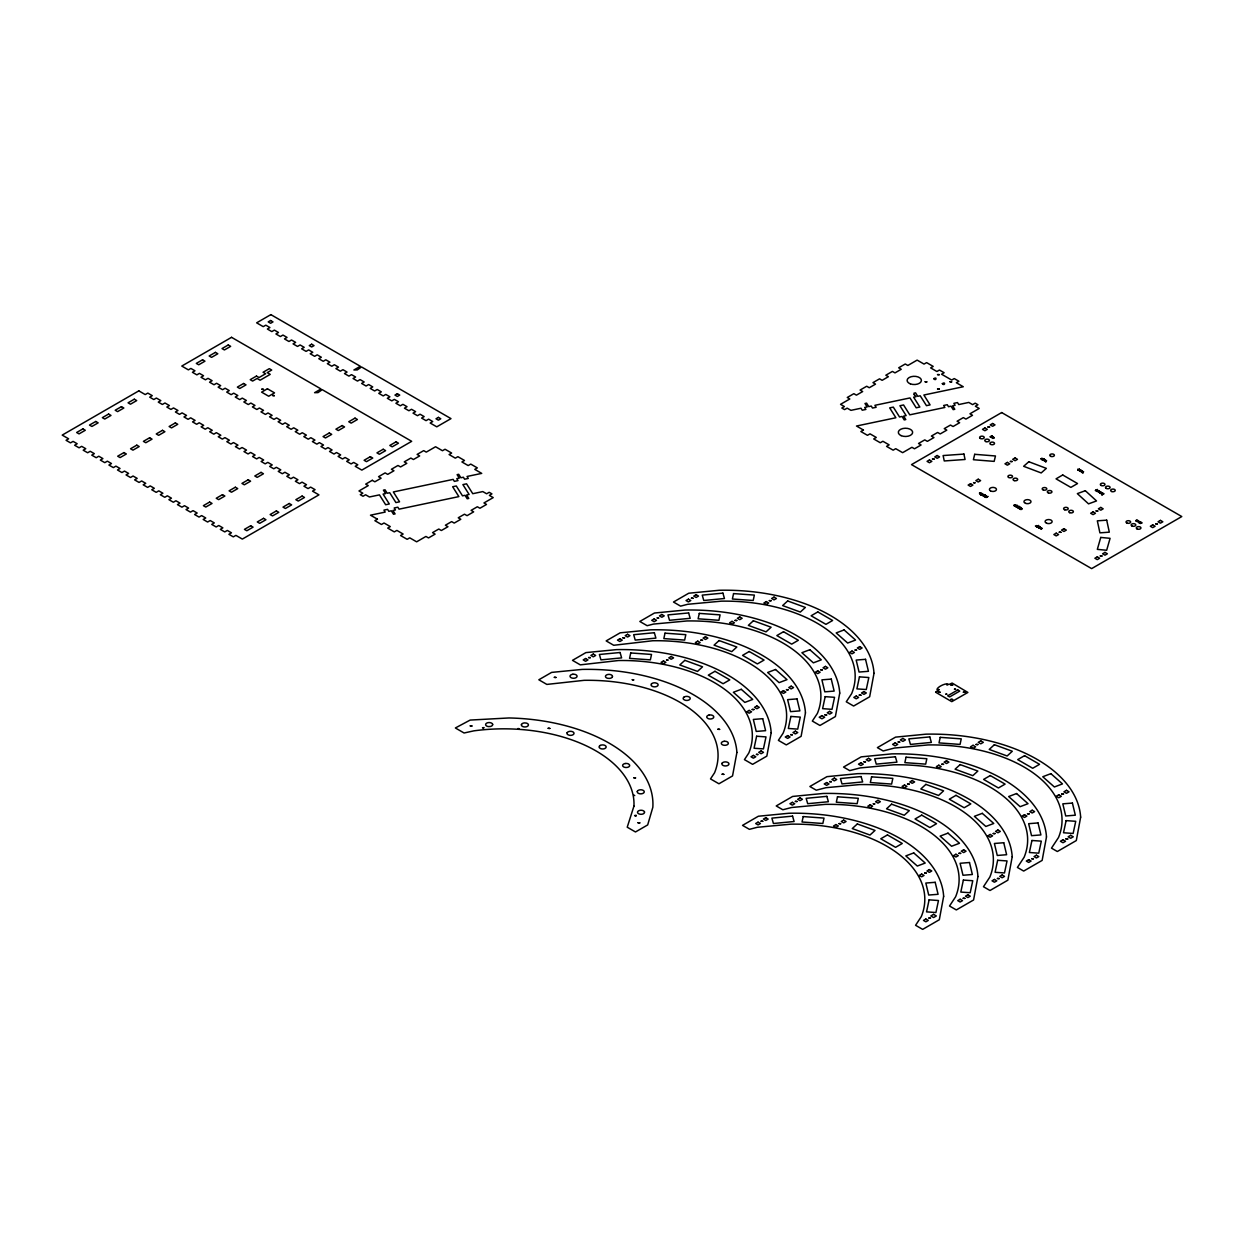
<?xml version="1.0" encoding="UTF-8"?>
<svg xmlns="http://www.w3.org/2000/svg" width="1244" height="1244" viewBox="0 0 1244 1244"><rect width="100%" height="100%" fill="white"/><g stroke="black" fill="none" stroke-linecap="round" stroke-linejoin="round"><path stroke-width="1.5" d="M1044.462 460.778C1042.954 460.715 1044.291 458.041 1044.198 459.363M1041.43 528.669C1042.285 526.772 1038.025 529.602 1041.01 527.907M1138.835 520.972C1139.924 522.62 1137.825 521.547 1138.82 521.811M985.232 497.04L985.512 496.418M1099.152 491.893L1098.39 492.282L1098.763 491.567M982.682 494.319L982.34 494.63M986.057 497.553C991.033 495.205 981.858 498.58 986.679 496.496M1082.482 471.149L1083.151 472.658M1102.153 493.448C1104.921 492.437 1101.686 495.765 1102.153 493.339M991.639 437.406L992.728 436.691L991.375 436.939M1017.048 506.044L1016.348 506.463M1019.023 507.49L1017.747 507.365L1018.898 507.754M1140.188 522.962L1139.302 522.34M981.205 493.23L979.557 493.308M1042.736 458.881L1041.244 458.694M1038.818 527.596L1040.528 527.503L1038.88 527.503M1079.481 469.268C1079.932 471.336 1076.666 468.895 1078.346 470.31M1096.43 490.758L1096.57 490.602C1099.198 492.018 1094.938 490.96 1096.99 490.027M1100.536 492.951L1099.618 492.36M1137.7 520.972L1136.223 520.474M1140.515 522.62L1139.442 522.076M981.345 494.039L982.418 494.195L980.474 494.552M983.506 495.532C979.619 495.967 986.508 492.826 982.107 495.267M1083.617 471.74L1081.922 472.456L1082.202 470.916M1099.572 491.458L1098.763 491.473M1045.8 461.229L1046.515 460.669M1082.311 471.507L1080.896 471.227M1080.818 471.305C1082.855 468.553 1077.475 472.704 1080.103 469.657M1038.445 527.052L1037.123 527.005M1022.086 508.703L1020.857 509.605L1021.853 508.905L1021.075 507.956L1020.033 509.029L1021.993 508.516M1037.403 526.756L1037.185 526.601M981.609 494.661L980.474 494.646M1046.313 460.684L1045.629 461.757L1044.338 460.498L1045.318 459.922L1043.856 460.093M985.466 495.578L985.232 495.967M1103.537 493.619L1102.402 494.195M1015.508 505.297L1014.109 505.453L1015.477 505.359M1098.219 491.162C1097.846 491.302 1099.043 491.193 1097.021 490.431M1099.572 492.095L1100.94 492.22L1099.665 493.028L1099.401 492.235L1100.613 492.795L1099.82 492.888M1136.223 520.381L1137.467 520.396M979.883 493.775L979.51 492.951L980.536 493.65M1013.798 505.359L1014.498 505.717M1038.522 527.534L1037.978 527.409M1015.446 505.686L1015.524 505.064M1079.621 469.563L1079.621 469.47M1101.235 492.593L1101.267 492.266M1137.374 521.267L1137.793 520.35M992.245 437.639L992.603 436.768M1042.954 459.114L1041.244 458.585M1140.888 522.589L1140.608 522.402M984.113 494.692L983.677 495.563M1019.411 507.459L1018.898 507.847M1039.067 526.678C1042.596 529.213 1035.723 524.719 1039.067 526.57M1101.717 494.132L1101.717 494.226M983.895 494.957L982.527 495.174L983.802 495.112M1020.92 508.625L1020.282 508.05M1139.644 523.118L1139.628 521.905M1016.286 506.432L1017.592 506.463M1100.924 492.577L1100.007 492.22M1099.401 492.235L1099.121 491.022L1098.281 491.675M1135.974 520.583L1136.829 521.391M1017.841 506.697L1017.343 506.681M1042.285 528.327L1040.87 529.244L1040.917 527.938M1138.991 521.578L1137.156 521.64L1138.4 521.049M993.458 437.157C990.83 438.914 997.05 437.204 992.836 438.417M985.683 497.165L986.803 496.605M992.961 438.183L993.707 437.204M1079.621 470.792L1080.367 469.797M1081.907 471.989L1083.042 472.611M1099.603 491.178L1099.245 491.038M1046.484 460.949L1046.142 460.404M1078.579 470.014L1077.864 470.154M980.35 494.288L982.045 493.51L981.5 494.568M1081.565 471.554L1080.243 471.305M1045.691 460.809L1046.142 461.586M1077.755 469.423L1078.019 470.232L1077.926 469.299L1079.154 469.408M1098.094 490.836L1097.363 490.416M1018.167 507.987L1019.023 507.397M1041.772 459.44L1042.643 458.927M1098.219 491.069L1096.679 491.224M991.173 436.862L991.53 437.686M1042.83 459.114L1042.799 458.523M482.485 727.74L484.103 727.631L482.983 728.02M990.115 436.753L992.292 435.758L990.348 436.971M517.971 728.502L519.059 728.72M1044.385 458.943L1042.767 459.876M1042.456 459.72L1044.167 458.803M1043.032 460.311L1044.431 459.502M984.828 495.128L983.413 496.029L985.046 495.361M985.092 495.065L985.372 494.817M1044.509 460.918L1045.8 460.622M1015.057 506.152L1017.001 505.033M1016.519 507.101C1014.42 506.868 1018.261 504.675 1017.561 506.277M1017.11 507.35L1019.287 506.339L1017.312 507.552M1080.414 471.336L1082.124 471.041M1020.033 507.412C1022.49 506.386 1015.975 509.76 1020.267 507.536M1020.671 507.847L1019.225 508.563L1020.282 507.956M1019.225 508.656L1021.075 508.423M1095.28 490.494L1097.566 489.607L1095.746 490.385M1096.539 489.669L1097.177 489.825M1102.433 492.857L1100.8 493.635L1102.231 492.842M1101.749 494.863C1107.424 491.862 1100.023 496.154 1102.479 494.334M634.02 795.087L634.751 795.616M1141.23 522.682L1142.054 522.947L1141.417 522.48M635.404 816.033L634.596 815.566L635.886 815.286M1139.675 522.931C1139.939 523.413 1143.454 523.009 1139.97 523.32M636.213 815.458L635.886 816.313M1015.182 504.924L1014.218 505.826M1014.404 504.846L1015.322 505.468M991.328 436.753L992.308 436.628M1017.592 506.806L1017.716 506.121M1038.973 527.876L1040.155 527.938M1082.684 471.694L1083.369 472.378M1097.161 491.473L1097.783 491.069M1039.86 527.829L1038.662 527.363M1139.504 522.309L1140.53 522.278M1018.401 506.93L1017.794 507.661M1136.503 520.334L1137.467 520.49M1082.933 472.425L1082.14 472.129L1083.042 472.114M1045.706 460.529L1045.737 461.757M1079.481 471.025L1081.378 470.387M1041.337 458.989L1042.27 459.953M1139.924 522.915L1140.266 523.584M1016.208 506.899L1017.048 507.101M1041.757 458.43L1042.581 458.538M914.247 394.675L913.951 393.197L915.553 392.855L917.73 396.307L920.233 395.794L926.453 405.653L930.092 404.891L923.872 395.017L963.276 386.744L956.341 382.732L958.906 381.255L954.241 378.565L951.676 380.042L941.553 374.211L944.134 372.718L939.453 370.028L936.887 371.505L930.636 367.897L933.202 366.42L926.609 362.61L924.028 364.088L917.139 360.107L907.84 365.472L905.274 363.994L898.666 367.804L901.247 369.281L894.98 372.889L892.414 371.412L885.821 375.221L888.387 376.699L882.136 380.322L879.555 378.829L872.961 382.639L875.527 384.132L869.276 387.739L866.71 386.246L860.102 390.056L862.683 391.549L856.416 395.157L853.851 393.679L847.257 397.489L849.823 398.966L840.54 404.331L844.396 406.555L841.83 408.032L844.567 409.618L847.148 408.141L850.974 410.349L861.019 408.234L862.247 410.209L865.902 409.432L864.658 407.472L867.161 406.943L864.984 403.491L866.586 403.149L868.763 406.601L871.266 406.073L872.51 408.048L876.149 407.286L874.905 405.311L909.986 397.94L916.206 407.799L919.845 407.037L913.625 397.178L916.128 396.649L914.216 394.643M1082.793 472.782L1082.902 471.507M1081.425 472.005L1081.86 470.978M1035.397 525.979C1037.683 527.363 1035.412 523.413 1037.325 527.254L1037.465 527.332M1082.264 472.58L1082.327 471.834M1079.154 469.19L1079.403 469.983M980.739 492.842L980.987 493.65M1101.842 494.21L1101.826 493.526M982.667 495.33L983.506 495.641M1041.29 459.378L1041.399 458.492M1137.265 521.081L1136.052 521.174M988.016 496.434L986.819 496.745M1037.418 527.052L1038.149 527.378M1040.482 527.409L1040.497 527.72M492.64 724.381L492.437 723.868A3.514 2.022 0 0 0 488.363 722.608A3.514 2.022 0 0 0 485.658 724.77L485.86 725.299A3.514 2.022 0 0 0 488.565 726.589L490.385 726.48A3.514 2.022 0 0 0 492.655 724.381M1138.898 522.682L1139.442 521.982L1139.317 523.04M1140.919 522.278L1140.795 522.091M1099.369 491.069L1099.369 491.924M1097.332 489.467L1095.7 490.696M1096.741 490.463L1096.835 491.396M1042.441 459.083L1042.519 460.031M1040.062 527.036L1039.968 528.125M1039.253 528.249L1038.693 526.228M992.572 436.52L992.603 437.484M982.216 493.635L982.169 494.708M981.081 494.163L981.112 495.174M521.438 724.599L521.407 725.128A3.514 2.022 0 0 0 524.33 726.931A3.514 2.022 0 0 0 528.094 725.765L528.358 725.268A3.514 2.022 0 0 0 526.352 723.075L524.564 722.904A3.514 2.022 0 0 0 521.438 724.599M637.286 791.479L637.457 792.521A3.514 2.022 0 0 0 640.162 793.812L641.08 793.827A3.514 2.022 0 0 0 644.236 791.619A3.514 2.022 0 0 0 640.396 789.784L639.509 789.909A3.514 2.022 0 0 0 637.286 791.479M933.762 378.674C936.157 381.815 937.385 376.092 933.762 378.674M942.33 383.618C944.725 386.76 945.953 381.037 942.33 383.618M644.532 812.13L644.19 813.156A3.514 2.022 0 0 1 641.282 814.291L640.365 814.26A3.514 2.022 0 0 1 637.581 811.881A3.514 2.022 0 0 1 641.686 810.279L642.557 810.45A3.514 2.022 0 0 1 644.532 812.13M937.556 374.599L939.236 374.677L937.556 374.599M938.52 692.224L940.2 692.302L938.52 692.224M736.899 752.464L732.545 775.929L718.939 783.782L710.511 778.915L714.538 772.804A130.154 75.138 0 0 0 584.151 680.328L546.847 684.418L538.823 679.784L551.621 672.398L582.161 669.412A149.404 86.256 0 0 1 736.899 752.464M771.171 732.685L766.833 756.134L752.604 764.345L744.441 759.633L748.81 753.009A130.154 75.138 0 0 0 618.439 660.533L580.279 664.856L572.489 660.346L585.893 652.602L616.433 649.632A149.404 86.256 0 0 1 771.171 732.685M805.459 712.89L801.105 736.339L786.286 744.907L778.386 740.351L783.098 733.214A130.154 75.138 0 0 0 652.711 640.753L613.727 645.278L606.155 640.909L620.165 632.823L650.705 629.837A149.404 86.256 0 0 1 805.459 712.89M839.731 693.095L835.393 716.56L819.951 725.47L812.332 721.069L817.37 713.434A130.154 75.138 0 0 0 686.983 620.958L653.442 624.084L647.16 625.701L639.82 621.471L654.453 613.028L684.993 610.058A149.404 86.256 0 0 1 839.731 693.095M874.003 673.315L869.665 696.764L853.617 706.032L846.278 701.787L851.642 693.639A130.154 75.138 0 0 0 721.271 601.163L687.714 604.289L680.592 606.139L673.486 602.034L688.725 593.232L719.265 590.262A149.404 86.256 0 0 1 874.003 673.315M943.652 896.302L939.313 919.751L922.659 929.377L915.584 925.287L921.291 916.626A130.154 75.138 0 0 0 790.92 824.166L757.363 827.276L749.401 829.344L742.528 825.378L758.373 816.235L788.914 813.249A149.404 86.256 0 0 1 943.652 896.302M977.939 876.522L973.586 899.972L956.325 909.939L949.53 906.005L955.579 896.846A130.154 75.138 0 0 0 825.192 804.37L791.65 807.496L782.849 809.766L776.209 805.941L792.646 796.44L823.186 793.47A149.404 86.256 0 0 1 977.939 876.522M1012.212 856.727L1007.873 880.177L989.991 890.502L983.475 886.723L989.851 877.051A130.154 75.138 0 0 0 859.464 784.591L825.923 787.701L816.282 790.204L809.875 786.503L826.933 776.66L857.474 773.675A149.404 86.256 0 0 1 1012.212 856.727M1046.484 836.932L1042.145 860.397L1023.672 871.064L1017.405 867.441L1024.123 857.256A130.154 75.138 0 0 0 893.752 764.796L860.195 767.921L849.714 770.627L843.541 767.066L861.206 756.865L891.746 753.88A149.404 86.256 0 0 1 1046.484 836.932M1080.647 817.152L1076.309 840.555L1057.338 851.518L1051.491 848.144L1058.52 837.492A130.278 75.215 0 0 0 928.024 744.938L894.452 748.048L883.178 750.972L877.378 747.628L895.54 737.132L926.034 734.162A149.28 86.178 0 0 1 1080.647 817.152M1059.25 532.199L1060.914 532.308L1059.25 532.199M1010.408 461.446L1012.072 461.555L1010.408 461.446M932.502 459.005L934.166 459.129L932.502 459.005M756.616 736.23L754.066 748.25L763.443 748.904L765.993 736.899L756.616 736.23M790.889 716.435L788.338 728.455L797.715 729.124L800.281 717.104L790.889 716.435M825.176 696.656L822.611 708.66L832.003 709.329L834.553 697.309L825.176 696.656M859.449 676.86L856.898 688.881L866.275 689.534L868.825 677.529L859.449 676.86M929.097 899.847L926.547 911.868L935.923 912.536L938.474 900.516L929.097 899.847M963.369 880.068L960.819 892.072L970.196 892.741L972.761 880.736L963.369 880.068M997.657 860.273L995.091 872.293L1004.483 872.961L1007.034 860.941L997.657 860.273M1031.929 840.477L1029.379 852.498L1038.756 853.166L1041.306 841.146L1031.929 840.477M1066.108 820.62L1063.511 832.765L1073.137 833.449L1075.733 821.304L1066.108 820.62M630.724 652.96L629.557 658.371L650.363 659.864L651.529 654.453L630.724 652.96M665.011 633.165L663.845 638.592L684.651 640.085L685.817 634.673L665.011 633.165M699.284 613.385L698.117 618.797L718.923 620.289L720.089 614.878L699.284 613.385M733.556 593.59L732.389 599.002L753.195 600.494L754.362 595.083L733.556 593.59M803.204 816.577L802.038 822.004L822.844 823.497L824.01 818.086L803.204 816.577M837.492 796.798L836.326 802.209L857.132 803.702L858.298 798.29L837.492 796.798M871.562 776.847L870.334 782.538L891.606 784.078L892.834 778.386L871.562 776.847M906.036 757.207L904.87 762.634L925.676 764.127L926.842 758.716L906.036 757.207M940.215 737.35L939.018 742.901L960.057 744.41L961.254 738.858L940.215 737.35M261.8 389.232L263.464 389.372L261.8 389.232M272.685 395.514L274.349 395.654L272.685 395.514M470.263 725.874L471.927 725.998L470.263 725.874M554.342 677.342L556.006 677.467L554.342 677.342M548.169 728.3L549.848 728.424L548.169 728.3M588.614 657.547L590.278 657.687L588.614 657.547M622.886 637.768L624.566 637.892L622.886 637.768M632.247 679.768L633.911 679.893L632.325 679.659M657.174 617.973L658.838 618.097L657.252 617.848M633.865 777.78L635.544 777.904L633.865 777.78M666.52 659.973L668.183 660.113L666.597 659.864M638.016 822.75L639.805 822.89L638.016 822.75M691.446 598.177L693.11 598.317L691.446 598.177M700.792 640.193L702.471 640.318L700.792 640.193M735.08 620.398L736.743 620.523L735.08 620.398M717.943 729.248L719.607 729.373L717.943 729.248M722.142 774.234L723.821 774.359L722.142 774.234M769.352 600.603L771.016 600.743L769.352 600.603M752.216 709.453L753.88 709.578L752.216 709.453M756.43 754.439L758.094 754.564L756.507 754.315M786.488 689.658L788.152 689.798L786.488 689.658M761.095 821.18L762.759 821.304L761.095 821.18M790.702 734.644L792.366 734.769L790.702 734.644M820.776 669.878L822.439 670.003L820.853 669.754M795.382 801.385L797.046 801.509L795.382 801.385M824.974 714.865L826.654 714.989L824.974 714.865M855.048 650.083L856.712 650.208L855.126 649.974M829.655 781.605L831.319 781.73L829.655 781.605M925.147 381.752L926.811 381.877L925.147 381.752M859.262 695.069L860.926 695.194L859.262 695.069M937.572 388.921L939.236 389.045L937.572 388.921M839 823.606L840.664 823.73L839 823.606M949.996 381.752L951.66 381.877L949.996 381.752M863.927 761.81L865.591 761.934L864.02 761.686M873.272 803.811L874.952 803.935L873.366 803.702M898.152 742.015L899.941 742.139L898.246 741.875M973.554 482.719L975.218 482.843L973.648 482.594M987.938 426.987L989.602 427.112L987.938 426.987M907.56 784.031L909.224 784.155L907.56 784.031M935.644 692.224L951.769 701.663L967.894 692.442L952.142 683.065L948.768 684.558C946.42 681.557 932.736 689.409 938.318 690.591L935.721 692.115M938.069 689.596L939.142 689.674L938.069 689.596M946.637 684.635L947.71 684.729L946.7 684.573M945.938 694.136L947.011 694.214L945.984 694.059M950.96 685.024L952.624 685.149L950.96 685.024M950.96 699.377L952.624 699.501L950.96 699.377M954.506 689.176L955.579 689.269L954.506 689.176M941.832 764.236L943.496 764.36L941.832 764.236M963.385 692.208L965.049 692.333L963.385 692.208M924.696 873.086L926.36 873.21L924.696 873.086M928.91 918.056L930.574 918.181L928.988 917.948M976.058 744.441L977.831 744.565L976.058 744.441M958.969 853.291L960.632 853.415L958.969 853.291M963.183 898.277L964.846 898.401L963.183 898.277M993.256 833.496L994.92 833.62L993.256 833.496M997.455 878.482L999.134 878.606L997.455 878.482M1096.104 510.911L1097.768 511.035L1096.104 510.911M1027.528 813.716L1029.192 813.84L1027.528 813.716M1100.302 555.897L1101.966 556.021L1100.302 555.897M1031.743 858.687L1033.406 858.811L1031.743 858.687M1061.738 793.905L1063.527 794.045L1061.738 793.905M1065.952 838.891L1067.741 839.031L1065.952 838.891M974.69 454.309L973.399 459.72L994.158 461.384L995.464 455.973L974.69 454.309M633.942 806.143L627.225 827.198L635.482 831.972L647.673 824.928L652.836 807.294A149.404 86.256 0 0 0 508.983 717.959L470.154 720.074L455.366 727.973L464.074 732.996L473.777 730.866A130.154 75.138 0 0 1 633.942 806.143M1100.753 537.424L1097.332 549.366L1106.662 550.268L1110.083 538.325L1100.753 537.424M1155.785 523.864L1157.433 524.035L1155.785 523.864M567.171 732.654L566.984 733.167A3.514 2.022 0 0 0 567.808 734.644L569.301 735.251A3.514 2.022 0 0 0 573.375 734.489L573.795 734.022A3.514 2.022 0 0 0 571.665 731.425A3.514 2.022 0 0 0 567.171 732.654M722.126 763.21L721.955 764.251A3.514 2.022 0 0 0 724.195 765.822L725.081 765.946A3.514 2.022 0 0 0 728.844 764.376A3.514 2.022 0 0 0 726.651 762.028L725.781 761.903A3.514 2.022 0 0 0 722.126 763.21M612.468 676.596L612.266 677.109A3.514 2.022 0 0 1 609.56 678.4L607.741 678.307A3.514 2.022 0 0 1 605.517 676.736L605.486 676.207A3.514 2.022 0 0 1 609.311 674.388A3.514 2.022 0 0 1 612.468 676.596M651.561 683.78L651.203 684.278A3.514 2.022 0 0 0 653.193 686.688A3.514 2.022 0 0 0 657.609 685.864L657.967 685.382A3.514 2.022 0 0 0 657.096 683.407L655.541 682.878A3.514 2.022 0 0 0 651.561 683.78M684.838 660.331L679.784 664.949L697.511 671.418L702.549 666.8L684.838 660.331M719.11 640.551L714.056 645.154L731.783 651.623L736.837 647.02L719.11 640.551M753.382 620.756L748.344 625.374L766.055 631.843L771.109 627.225L753.382 620.756M787.67 600.961L782.616 605.579L800.343 612.048L805.381 607.43L787.67 600.961M857.318 823.963L852.264 828.566L869.991 835.035L875.03 830.432L857.318 823.963M891.59 804.168L886.537 808.787L904.264 815.255L909.317 810.637L891.59 804.168M925.863 784.373L920.824 788.991L938.536 795.46L943.59 790.842L925.863 784.373M960.15 764.593L955.097 769.196L972.824 775.665L977.862 771.062L960.15 764.593M994.391 744.705L989.213 749.432L1007.127 755.979L1012.305 751.252L994.391 744.705M1028.819 461.742L1023.641 466.298L1041.181 472.938L1046.36 468.366L1028.819 461.742M684.138 697.013L683.594 697.449A3.514 2.022 0 0 0 683.687 699.47L685.009 700.185A3.514 2.022 0 0 0 688.523 700.139L689.238 699.812A3.514 2.022 0 0 0 689.114 696.935A3.514 2.022 0 0 0 684.138 697.013M600.199 745.467L599.639 745.871A3.514 2.022 0 0 0 599.53 747.908L600.79 748.67A3.514 2.022 0 0 0 604.304 748.732L605.035 748.422A3.514 2.022 0 0 0 605.175 745.545A3.514 2.022 0 0 0 600.199 745.467M138.815 390.865L62.2 435.105L68.622 438.805L66.056 440.298L70.519 442.864L73.085 441.387L77.19 443.75L74.624 445.243L79.087 447.809L81.653 446.332L85.758 448.711L83.192 450.188L87.655 452.754L90.221 451.277L94.342 453.656L91.761 455.133L96.223 457.714L98.789 456.221L102.91 458.601L100.329 460.078L104.791 462.659L107.357 461.166L111.478 463.546L108.897 465.038L113.36 467.604L115.925 466.127L120.046 468.49L117.48 469.983L121.928 472.549L124.493 471.072L128.614 473.435L126.048 474.928L130.496 477.494L133.061 476.017L137.182 478.396L134.616 479.873L139.064 482.439L141.645 480.962L145.75 483.341L143.184 484.818L147.632 487.399L150.213 485.906L154.318 488.286L151.752 489.763L156.2 492.344L158.781 490.851L162.886 493.23L160.32 494.723L164.768 497.289L167.349 495.812L171.454 498.175L168.889 499.668L173.351 502.234L175.917 500.757L180.022 503.12L177.457 504.613L181.919 507.179L184.485 505.702L188.606 508.081L186.025 509.558L190.487 512.124L193.053 510.646L197.174 513.026L194.593 514.503L199.056 517.084L201.621 515.591L205.742 517.971L203.161 519.448L207.624 522.029L210.189 520.536L214.31 522.915L211.729 524.408L216.192 526.974L218.757 525.497L222.878 527.86L220.312 529.353L224.76 531.919L227.325 530.442L231.446 532.805L228.88 534.298L233.328 536.864L235.909 535.386L242.331 539.087L318.946 494.863L312.508 491.147L315.09 489.669L310.627 487.104L308.061 488.581L303.94 486.202L306.506 484.725L302.059 482.143L299.493 483.636L295.372 481.257L297.938 479.78L293.491 477.198L290.909 478.691L286.804 476.312L289.37 474.819L284.923 472.253L282.341 473.731L278.236 471.367L280.802 469.874L276.355 467.309L273.773 468.786L269.668 466.422L272.234 464.929L267.787 462.364L265.205 463.841L261.1 461.462L263.666 459.985L259.203 457.419L256.637 458.896L252.532 456.517L255.098 455.04L250.635 452.458L248.069 453.951L243.964 451.572L246.53 450.095L242.067 447.513L239.501 449.006L235.38 446.627L237.962 445.134L233.499 442.569L230.933 444.046L226.812 441.682L229.394 440.189L224.931 437.624L222.365 439.101L218.244 436.737L220.826 435.244L216.363 432.679L213.797 434.156L209.676 431.777L212.257 430.3L207.795 427.734L205.229 429.211L201.108 426.832L203.674 425.355L199.227 422.773L196.661 424.266L192.54 421.887L195.106 420.41L190.659 417.828L188.077 419.321L183.972 416.942L186.538 415.449L182.09 412.884L179.509 414.361L175.404 411.997L177.97 410.504L173.522 407.939L170.941 409.416L166.836 407.052L169.402 405.56L164.954 402.994L162.373 404.471L158.268 402.092L160.834 400.615L156.371 398.049L153.805 399.526L149.7 397.147L152.266 395.67L147.803 393.088L145.237 394.581L138.815 390.865M231.555 337.326L181.78 366.063L188.388 369.872L190.876 368.426L194.981 370.805L192.416 372.283L196.863 374.864L199.444 373.371L203.549 375.75L200.984 377.243L205.431 379.809L208.012 378.332L212.118 380.695L209.552 382.188L213.999 384.754L216.58 383.276L220.686 385.656L218.12 387.133L222.583 389.699L225.148 388.221L229.254 390.6L226.688 392.078L231.151 394.659L233.716 393.166L237.837 395.545L235.256 397.023L239.719 399.604L242.285 398.111L246.405 400.49L243.824 401.967L248.287 404.549L250.853 403.056L254.973 405.435L252.392 406.928L256.855 409.494L259.421 408.016L263.541 410.38L260.96 411.873L265.423 414.439L267.989 412.961L272.109 415.341L269.544 416.818L273.991 419.383L276.557 417.906L280.678 420.285L278.112 421.763L282.559 424.344L285.125 422.851L289.246 425.23L286.68 426.708L291.127 429.289L293.708 427.796L297.814 430.175L295.248 431.652L299.695 434.234L302.276 432.741L306.382 435.12L303.816 436.613L308.263 439.179L310.844 437.701L314.95 440.065L312.384 441.558L316.847 444.124L319.413 442.646L323.518 445.025L320.952 446.503L325.415 449.068L327.981 447.591L332.086 449.97L329.52 451.448L333.983 454.029L336.549 452.536L340.669 454.915L338.088 456.392L342.551 458.974L345.117 457.481L349.237 459.86L346.656 461.337L351.119 463.919L353.685 462.426L357.805 464.805L355.224 466.298L361.833 470.108L411.686 441.325L322.212 389.667L317.998 392.606L314.592 392.684L321.014 388.968L231.555 337.326M270.865 314.623L256.637 322.834L263.23 326.643L265.812 325.166L269.917 327.545L267.351 329.022L271.814 331.604L274.38 330.111L278.485 332.49L275.919 333.967L280.382 336.549L282.948 335.056L287.053 337.435L284.487 338.912L288.95 341.494L291.516 340.001L295.637 342.38L293.055 343.873L297.518 346.438L300.084 344.961L304.205 347.325L301.623 348.818L306.086 351.383L308.652 349.906L312.773 352.285L310.191 353.762L314.654 356.328L317.22 354.851L321.341 357.23L318.775 358.707L323.222 361.289L325.788 359.796L329.909 362.175L327.343 363.652L331.79 366.234L334.356 364.741L338.477 367.12L335.911 368.597L340.358 371.178L342.94 369.686L347.045 372.065L344.479 373.558L348.926 376.123L351.508 374.646L355.613 377.01L353.047 378.503L357.495 381.068L360.076 379.591L364.181 381.97L361.615 383.447L366.078 386.013L368.644 384.536L372.749 386.915L370.183 388.392L374.646 390.974L377.212 389.481L381.317 391.86L378.751 393.337L383.214 395.919L385.78 394.426L389.901 396.805L387.319 398.282L391.782 400.863L394.348 399.371L398.469 401.75L395.887 403.243L400.35 405.808L402.916 404.331L407.037 406.695L404.456 408.188L408.918 410.753L411.484 409.276L415.605 411.655L413.024 413.132L417.486 415.698L420.052 414.221L424.173 416.6L421.607 418.077L426.054 420.659L428.62 419.166L432.741 421.545L430.175 423.022L436.768 426.832L450.997 418.622L361.522 366.964L357.308 369.903L353.902 369.981L360.325 366.28L270.865 314.623M82.897 428.885L76.646 432.508L79.041 433.892L85.292 430.268L82.897 428.885M95.757 421.467L89.49 425.075L91.9 426.459L98.152 422.851L95.757 421.467M108.601 414.05L102.35 417.657L104.745 419.041L110.996 415.434L108.601 414.05M121.461 406.632L115.194 410.24L117.605 411.624L123.856 408.016L121.461 406.632M134.305 399.2L128.054 402.823L130.449 404.207L136.716 400.584L134.305 399.2M202.57 359.796L196.303 363.403L198.713 364.787L204.965 361.18L202.57 359.796M215.414 352.379L209.163 355.986L211.558 357.37L217.824 353.762L215.414 352.379M228.274 344.961L222.023 348.569L224.418 349.953L230.669 346.345L228.274 344.961M270.601 320.517L268.206 321.901L270.601 323.284L273.011 321.901L270.601 320.517M123.949 452.583L117.682 456.206L120.093 457.59L126.344 453.967L123.949 452.583M136.793 445.165L130.542 448.773L132.937 450.157L139.204 446.549L136.793 445.165M149.653 437.748L143.402 441.356L145.797 442.74L152.048 439.132L149.653 437.748M162.498 430.331L156.246 433.938L158.641 435.322L164.908 431.715L162.498 430.331M175.357 422.898L169.106 426.521L171.501 427.905L177.752 424.282L175.357 422.898M243.606 383.494L237.355 387.102L239.75 388.486L246.017 384.878L243.606 383.494M256.466 376.077L250.215 379.684L252.61 381.068L257.104 378.471L260.105 380.213L270.228 374.366L267.227 372.64L271.721 370.043L269.326 368.659L263.059 372.267L265.641 373.744L259.032 377.554L256.466 376.077M311.653 344.215L309.258 345.599L311.653 346.983L314.048 345.599L311.653 344.215M267.429 388.766L261.598 392.14L268.704 396.245L274.535 392.871L267.429 388.766M209.63 502.063L203.378 505.67L205.773 507.054L212.04 503.447L209.63 502.063M222.489 494.646L216.238 498.253L218.633 499.637L224.884 496.029L222.489 494.646M235.349 487.228L229.083 490.836L231.493 492.22L237.744 488.612L235.349 487.228M248.194 479.795L241.942 483.418L244.337 484.802L250.604 481.179L248.194 479.795M261.053 472.378L254.802 475.986L257.197 477.369L263.448 473.762L261.053 472.378M329.302 432.974L323.051 436.582L325.446 437.966L331.713 434.358L329.302 432.974M342.162 425.557L335.911 429.164L338.306 430.548L344.557 426.941L342.162 425.557M355.022 418.124L348.755 421.747L351.166 423.131L357.417 419.508L355.022 418.124M397.349 393.695L394.954 395.079L397.349 396.463L399.744 395.079L397.349 393.695M250.682 525.761L244.43 529.369L246.825 530.753L253.076 527.145L250.682 525.761M263.541 518.344L257.275 521.951L259.685 523.335L265.936 519.728L263.541 518.344M276.386 510.926L270.135 514.534L272.529 515.918L278.796 512.31L276.386 510.926M289.246 503.493L282.994 507.117L285.389 508.501L291.64 504.877L289.246 503.493M302.105 496.076L295.839 499.684L298.249 501.068L304.5 497.46L302.105 496.076M370.354 456.672L364.103 460.28L366.498 461.664L372.749 458.056L370.354 456.672M383.214 449.255L376.948 452.863L379.358 454.247L385.609 450.639L383.214 449.255M396.058 441.822L389.807 445.445L392.202 446.829L398.469 443.206L396.058 441.822M438.401 417.393L435.991 418.777L438.401 420.161L440.796 418.777L438.401 417.393M372.283 480.308L365.689 484.118L368.255 485.611L358.972 490.96L362.828 493.199L360.262 494.677L362.999 496.263L365.58 494.77L369.406 496.978L379.451 494.879L385.656 504.737L389.31 503.976L383.09 494.101L385.593 493.588L383.416 490.136L385.018 489.794L387.195 493.246L389.699 492.717L395.919 502.576L399.557 501.814L393.337 491.955L453.127 479.391L454.371 481.366L458.01 480.604L456.766 478.629L459.285 478.1L457.108 474.648L458.694 474.306L460.871 477.758L463.374 477.245L464.618 479.204L468.273 478.442L467.029 476.468L481.708 473.389L474.773 469.377L477.338 467.899L470.745 464.09L468.179 465.567L461.913 461.959L464.494 460.482L457.885 456.672L455.32 458.15L449.068 454.542L451.634 453.049L445.041 449.239L442.475 450.732L435.571 446.752L426.272 452.116L423.706 450.623L417.098 454.433L419.679 455.926L413.412 459.534L410.847 458.056L404.253 461.866L406.819 463.343L400.568 466.951L397.987 465.474L391.393 469.283L393.959 470.761L387.708 474.384L385.142 472.891L378.534 476.701L381.115 478.194L374.848 481.801L372.283 480.308M377.43 519.183L374.864 520.676L381.457 524.486L384.023 522.993L390.289 526.601L387.708 528.094L394.317 531.903L396.883 530.411L403.134 534.034L400.568 535.511L407.161 539.321L409.743 537.843L416.631 541.824L425.93 536.444L428.511 537.937L435.105 534.127L432.539 532.634L438.79 529.027L441.356 530.519L447.964 526.71L445.383 525.217L451.634 521.609L454.216 523.086L460.809 519.277L458.243 517.799L464.494 514.192L467.06 515.669L473.669 511.859L471.087 510.382L477.354 506.759L479.92 508.252L486.513 504.442L483.947 502.949L493.23 497.6L489.374 495.376L491.94 493.884L489.203 492.297L486.637 493.79L482.812 491.582L472.767 493.697L466.547 483.823L462.892 484.6L469.112 494.459L466.609 494.988L468.786 498.44L467.2 498.766L465.023 495.314L462.504 495.843L456.299 485.984L452.645 486.746L458.865 496.605L399.075 509.169L397.831 507.21L394.192 507.972L395.437 509.947L392.933 510.46L395.11 513.912L393.508 514.254L391.331 510.802L388.828 511.331L387.584 509.356L383.945 510.118L385.189 512.093L370.494 515.187L377.43 519.183M863.429 430.035L860.848 431.512L867.457 435.322L870.022 433.845L876.274 437.453L873.708 438.945L880.301 442.755L882.882 441.262L889.133 444.87L886.552 446.363L893.161 450.172L895.727 448.68L902.631 452.676L911.93 447.296L914.495 448.789L921.089 444.979L918.523 443.486L924.774 439.878L927.355 441.371L933.949 437.561L931.383 436.069L937.634 432.461L940.2 433.938L946.808 430.129L944.227 428.651L950.494 425.044L953.059 426.521L959.653 422.711L957.087 421.234L963.338 417.611L965.919 419.104L972.513 415.294L969.947 413.801L979.215 408.452L975.358 406.228L977.939 404.735L975.187 403.149L972.621 404.642L968.796 402.434L958.751 404.549L957.507 402.574L953.868 403.336L955.112 405.311L952.609 405.839L954.786 409.292L953.184 409.618L951.007 406.166L948.503 406.695L947.259 404.72L943.621 405.482L944.865 407.457L909.784 414.827L903.564 404.969L899.925 405.731L906.13 415.605L903.626 416.118L905.803 419.57L904.217 419.912L902.04 416.46L899.536 416.989L893.316 407.13L889.678 407.892L895.882 417.751L856.494 426.023L863.429 430.035M1001.669 412.557L911.51 464.618L1091.641 568.617L1181.8 516.555L1001.669 412.557M585.582 658.527L583.187 659.911L585.582 661.295L587.977 659.911L585.582 658.527M593.295 654.064L590.884 655.448L593.295 656.832L595.689 655.448L593.295 654.064M619.854 638.732L617.459 640.116L619.854 641.5L622.249 640.116L619.854 638.732M627.567 634.284L625.172 635.668L627.567 637.052L629.962 635.668L627.567 634.284M654.142 618.937L651.732 620.321L654.142 621.705L656.537 620.321L654.142 618.937M661.839 614.489L659.444 615.873L661.839 617.257L664.249 615.873L661.839 614.489M688.414 599.157L686.019 600.541L688.414 601.925L690.809 600.541L688.414 599.157M696.127 594.694L693.732 596.078L696.127 597.462L698.522 596.078L696.127 594.694M929.455 459.969L927.06 461.353L929.455 462.737L931.865 461.353L929.455 459.969M937.167 455.522L934.773 456.906L937.167 458.29L939.578 456.906L937.167 455.522M984.906 427.952L982.496 429.351L984.906 430.735L987.301 429.351L984.906 427.952M992.619 423.504L990.208 424.888L992.619 426.272L995.013 424.888L992.619 423.504M663.487 660.953L661.077 662.337L663.487 663.721L665.882 662.337L663.487 660.953M671.2 656.49L668.79 657.874L671.2 659.258L673.595 657.874L671.2 656.49M697.76 641.158L695.365 642.542L697.76 643.926L700.154 642.542L697.76 641.158M705.472 636.71L703.078 638.094L705.472 639.478L707.867 638.094L705.472 636.71M732.032 621.362L729.637 622.746L732.032 624.146L734.442 622.746L732.032 621.362M739.745 616.915L737.35 618.299L739.745 619.683L742.155 618.299L739.745 616.915M766.32 601.583L763.909 602.967L766.32 604.351L768.714 602.967L766.32 601.583M774.032 597.12L771.622 598.504L774.032 599.888L776.427 598.504L774.032 597.12M970.522 483.683L968.127 485.067L970.522 486.451L972.917 485.067L970.522 483.683M978.235 479.22L975.84 480.619L978.235 482.003L980.63 480.619L978.235 479.22M1007.376 462.41L1004.965 463.794L1007.376 465.178L1009.77 463.794L1007.376 462.41M1015.088 457.947L1012.678 459.331L1015.088 460.715L1017.483 459.331L1015.088 457.947M985.932 495.765L984.299 496.543L985.932 495.765M714.973 671.293L708.287 675.15L723.106 683.718L729.793 679.862L714.973 671.293M749.246 651.514L742.559 655.37L757.394 663.923L764.065 660.066L749.246 651.514M783.518 631.719L776.831 635.575L791.666 644.143L798.353 640.271L783.518 631.719M817.806 611.924L811.119 615.78L825.938 624.348L832.625 620.492L817.806 611.924M1062.718 474.975L1056.032 478.847L1070.851 487.399L1077.537 483.543L1062.718 474.975M1038.538 525.543L1036.361 526.632L1038.538 525.543M749.183 710.417L746.773 711.801L749.183 713.201L751.578 711.801L749.183 710.417M756.896 705.97L754.486 707.354L756.896 708.738L759.291 707.354L756.896 705.97M783.456 690.638L781.061 692.022L783.456 693.406L785.85 692.022L783.456 690.638M791.168 686.175L788.774 687.559L791.168 688.943L793.563 687.559L791.168 686.175M817.728 670.843L815.333 672.226L817.728 673.61L820.138 672.226L817.728 670.843M825.441 666.395L823.046 667.779L825.441 669.163L827.835 667.779L825.441 666.395M852.016 651.047L849.605 652.431L852.016 653.831L854.41 652.431L852.016 651.047M859.728 646.6L857.318 647.984L859.728 649.368L862.123 647.984L859.728 646.6M1056.218 533.163L1053.839 534.547L1056.218 535.915L1058.597 534.547L1056.218 533.163M1063.931 528.7L1061.521 530.084L1063.931 531.468L1066.326 530.084L1063.931 528.7M1093.072 511.875L1090.661 513.259L1093.072 514.643L1095.466 513.259L1093.072 511.875M1100.784 507.428L1098.374 508.812L1100.784 510.196L1103.179 508.812L1100.784 507.428M753.382 755.403L750.987 756.787L753.382 758.171L755.792 756.787L753.382 755.403M761.095 750.956L758.7 752.34L761.095 753.724L763.505 752.34L761.095 750.956M787.67 735.608L785.259 736.992L787.67 738.392L790.064 736.992L787.67 735.608M795.382 731.161L792.972 732.545L795.382 733.929L797.777 732.545L795.382 731.161M821.942 715.627L819.205 717.213L821.942 718.799L824.679 717.213L821.942 715.627M829.655 711.366L827.26 712.75L829.655 714.149L832.049 712.75L829.655 711.366M856.214 696.034L853.819 697.418L856.214 698.801L858.624 697.418L856.214 696.034M863.927 691.586L861.532 692.97L863.927 694.354L866.337 692.97L863.927 691.586M1097.27 556.861L1094.876 558.245L1097.27 559.629L1099.665 558.245L1097.27 556.861M1104.983 552.398L1102.588 553.782L1104.983 555.182L1107.378 553.782L1104.983 552.398M1152.721 524.859L1150.327 526.243L1152.721 527.627L1155.132 526.243L1152.721 524.859M1160.434 520.396L1158.04 521.78L1160.434 523.164L1162.845 521.78L1160.434 520.396M957.771 689.953L947.664 695.8L949.623 696.935L959.746 691.089L957.771 689.953M758.062 822.144L755.668 823.528L758.062 824.912L760.457 823.528L758.062 822.144M765.775 817.697L763.381 819.081L765.775 820.465L768.17 819.081L765.775 817.697M792.335 802.349L789.94 803.733L792.335 805.132L794.729 803.733L792.335 802.349M800.048 797.902L797.653 799.286L800.048 800.669L802.442 799.286L800.048 797.902M826.622 782.569L824.212 783.953L826.622 785.337L829.017 783.953L826.622 782.569M834.32 778.106L831.925 779.49L834.32 780.89L836.73 779.49L834.32 778.106M860.895 762.774L858.5 764.158L860.895 765.542L863.289 764.158L860.895 762.774M868.607 758.327L866.213 759.711L868.607 761.095L871.002 759.711L868.607 758.327M895.167 742.886L892.601 744.363L895.167 745.856L897.748 744.363L895.167 742.886M902.88 738.438L900.314 739.916L902.88 741.408L905.445 739.916L902.88 738.438M835.968 824.57L833.558 825.954L835.968 827.338L838.363 825.954L835.968 824.57M843.681 820.123L841.271 821.506L843.681 822.89L846.076 821.506L843.681 820.123M870.24 804.775L867.846 806.174L870.24 807.558L872.635 806.174L870.24 804.775M877.953 800.327L875.558 801.711L877.953 803.095L880.348 801.711L877.953 800.327M904.512 784.995L902.118 786.379L904.512 787.763L906.923 786.379L904.512 784.995M912.225 780.532L909.831 781.932L912.225 783.316L914.635 781.932L912.225 780.532M938.8 765.2L936.39 766.584L938.8 767.968L941.195 766.584L938.8 765.2M946.513 760.753L944.103 762.137L946.513 763.521L948.908 762.137L946.513 760.753M973.072 745.312L970.507 746.804L973.072 748.282L975.638 746.804L973.072 745.312M980.785 740.864L978.219 742.341L980.785 743.834L983.351 742.341L980.785 740.864M1024.558 755.668L1017.701 759.617L1032.707 768.279L1039.549 764.314L1024.558 755.668M887.454 834.926L880.768 838.783L895.587 847.335L902.273 843.479L887.454 834.926M921.726 815.131L915.04 818.987L929.874 827.555L936.545 823.684L921.726 815.131M955.998 795.336L949.312 799.208L964.147 807.76L970.833 803.904L955.998 795.336M990.286 775.556L983.6 779.413L998.419 787.965L1005.105 784.109L990.286 775.556M921.664 874.05L919.254 875.434L921.664 876.818L924.059 875.434L921.664 874.05M929.377 869.587L926.967 870.987L929.377 872.371L931.772 870.987L929.377 869.587M955.936 854.255L953.542 855.639L955.936 857.023L958.331 855.639L955.936 854.255M963.649 849.808L961.254 851.191L963.649 852.575L966.044 851.191L963.649 849.808M990.208 834.46L987.814 835.859L990.208 837.243L992.619 835.859L990.208 834.46M997.921 830.012L995.527 831.396L997.921 832.78L1000.316 831.396L997.921 830.012M1024.496 814.68L1022.086 816.064L1024.496 817.448L1026.891 816.064L1024.496 814.68M1032.209 810.217L1029.799 811.617L1032.209 813.001L1034.604 811.617L1032.209 810.217M1058.768 794.792L1056.203 796.269L1058.768 797.762L1061.334 796.269L1058.768 794.792M1066.481 790.329L1063.915 791.822L1066.481 793.299L1069.047 791.822L1066.481 790.329M933.575 914.371L930.839 915.957L933.575 917.543L936.328 915.957L933.575 914.371M925.863 919.036L923.468 920.42L925.863 921.804L928.273 920.42L925.863 919.036M960.15 899.241L957.74 900.625L960.15 902.009L962.545 900.625L960.15 899.241M967.863 894.794L965.453 896.178L967.863 897.562L970.258 896.178L967.863 894.794M994.423 879.446L992.028 880.83L994.423 882.214L996.817 880.83L994.423 879.446M1002.135 874.999L999.741 876.382L1002.135 877.766L1004.53 876.382L1002.135 874.999M1028.695 859.666L1026.3 861.05L1028.695 862.434L1031.105 861.05L1028.695 859.666M1036.408 855.203L1034.013 856.587L1036.408 857.971L1038.818 856.587L1036.408 855.203M1062.982 839.778L1060.401 841.255L1062.982 842.732L1065.548 841.255L1062.982 839.778M1070.695 835.315L1068.114 836.808L1070.695 838.285L1073.261 836.808L1070.695 835.315M844.085 629.931L836.17 632.916L847.662 643.039L855.561 640.054L844.085 629.931M809.813 649.726L801.898 652.711L813.374 662.834L821.289 659.849L809.813 649.726M775.525 669.505L767.626 672.491L779.102 682.629L787.017 679.644L775.525 669.505M741.253 689.3L733.338 692.286L744.829 702.409L752.729 699.423L741.253 689.3M1050.885 773.659L1042.767 776.738L1054.383 786.97L1062.485 783.907L1050.885 773.659M1016.566 793.548L1008.651 796.549L1020.142 806.672L1028.042 803.686L1016.566 793.548M982.293 813.343L974.379 816.328L985.854 826.467L993.769 823.466L982.293 813.343M948.006 833.138L940.106 836.124L951.582 846.247L959.497 843.261L948.006 833.138M913.734 852.918L905.819 855.903L917.31 866.042L925.209 863.056L913.734 852.918M1085.328 490.711L1077.335 493.619L1088.531 503.851L1096.524 500.943L1085.328 490.711M709.064 715.051L708.256 715.3A3.514 2.022 0 0 0 706.95 717.648L707.976 718.519A3.514 2.022 0 0 0 710.542 718.985L711.444 718.876A3.514 2.022 0 0 0 713.558 716.28A3.514 2.022 0 0 0 709.064 715.051M625.203 763.521L624.348 763.738A3.514 2.022 0 0 0 622.917 766.273A3.514 2.022 0 0 0 627.1 767.424L627.956 767.221A3.514 2.022 0 0 0 629.526 764.92L628.609 764.018A3.514 2.022 0 0 0 625.203 763.521M572.878 674.248L572.007 674.419A3.514 2.022 0 0 0 570.047 676.098L570.094 676.627A3.514 2.022 0 0 0 574.215 678.229A3.514 2.022 0 0 0 576.998 675.85L576.703 675.352A3.514 2.022 0 0 0 573.795 674.217L572.878 674.248M724.241 741.284L723.37 741.44A3.514 2.022 0 0 0 721.349 743.617A3.514 2.022 0 0 0 724.474 745.296L725.392 745.28A3.514 2.022 0 0 0 728.315 743.477L728.02 742.45A3.514 2.022 0 0 0 724.241 741.284M722.919 593.139L702.238 595.114L703.777 600.494L724.459 598.519L722.919 593.139M688.632 612.934L667.95 614.909L669.505 620.289L690.187 618.315L688.632 612.934M654.36 632.714L633.678 634.704L635.217 640.085L655.899 638.11L654.36 632.714M620.087 652.509L599.406 654.484L600.945 659.864L621.627 657.889L620.087 652.509M929.781 736.899L908.851 738.889L910.437 744.41L931.352 742.419L929.781 736.899M895.4 756.772L874.719 758.747L876.258 764.127L896.94 762.152L895.4 756.772M861.112 776.551L840.431 778.526L841.986 783.922L862.667 781.932L861.112 776.551M826.84 796.347L806.159 798.321L807.698 803.702L828.38 801.727L826.84 796.347M792.568 816.126L771.886 818.117L773.426 823.497L794.107 821.522L792.568 816.126M865.544 659.32L856.183 660.066L859.06 672.055L868.436 671.309L865.544 659.32M831.272 679.1L821.911 679.846L824.788 691.835L834.149 691.089L831.272 679.1M797 698.895L787.623 699.641L790.515 711.63L799.876 710.884L797 698.895M762.712 718.69L753.351 719.436L756.228 731.425L765.604 730.679L762.712 718.69M1072.406 803.064L1062.811 803.842L1065.719 815.971L1075.329 815.193L1072.406 803.064M1038.025 822.937L1028.664 823.684L1031.54 835.673L1040.917 834.926L1038.025 822.937M1003.752 842.732L994.391 843.479L997.268 855.468L1006.629 854.721L1003.752 842.732M969.48 862.512L960.104 863.274L962.996 875.263L972.357 874.501L969.48 862.512M935.193 882.307L925.831 883.053L928.708 895.042L938.085 894.296L935.193 882.307M1106.709 520.163L1097.332 520.832L1099.914 532.852L1109.306 532.168L1106.709 520.163M963.976 454.076L943.107 455.553L944.258 460.964L965.064 459.487L963.913 454.076M910.39 383.883A7.153 4.121 0 0 0 921.4 380.617A7.153 4.121 0 0 0 911.012 376.745A7.153 4.121 0 0 0 910.39 383.883M901.138 435.633A7.153 4.121 0 0 0 912.583 432.896A7.153 4.121 0 0 0 902.755 428.542A7.153 4.121 0 0 0 901.138 435.633M980.303 438.432A2.301 1.322 0 0 0 984.159 437.826A2.301 1.322 0 0 0 981.345 436.209A2.301 1.322 0 0 0 980.303 438.432M985.932 441.604A2.301 1.322 0 0 0 989.384 440.454A2.301 1.322 0 0 0 985.932 439.303A2.301 1.322 0 0 0 985.932 441.604M990.597 444.357A2.301 1.322 0 0 0 994.438 443.766A2.301 1.322 0 0 0 991.624 442.133A2.301 1.322 0 0 0 990.597 444.357M1050.947 456.424A2.301 1.322 0 0 0 1054.399 455.273A2.301 1.322 0 0 0 1050.947 454.122A2.301 1.322 0 0 0 1050.947 456.424M1008.604 477.432A2.301 1.322 0 0 0 1012.445 476.841A2.301 1.322 0 0 0 1009.63 475.208A2.301 1.322 0 0 0 1008.604 477.432M1014.218 480.604A2.301 1.322 0 0 0 1017.67 479.453A2.301 1.322 0 0 0 1014.218 478.302A2.301 1.322 0 0 0 1014.218 480.604M990.457 490.867A3.514 2.022 0 0 0 996.335 489.965A3.514 2.022 0 0 0 992.043 487.477A3.514 2.022 0 0 0 990.457 490.867M1043.358 490.012A2.301 1.322 0 0 0 1046.81 488.861A2.301 1.322 0 0 0 1043.358 487.71A2.301 1.322 0 0 0 1043.358 490.012M1048.49 492.982A2.301 1.322 0 0 0 1051.942 491.831A2.301 1.322 0 0 0 1048.49 490.68A2.301 1.322 0 0 0 1048.49 492.982M1025.6 503.369A3.514 2.022 0 0 0 1030.996 501.736A3.514 2.022 0 0 0 1025.849 499.855A3.514 2.022 0 0 0 1025.6 503.369M1046.686 523.273A3.514 2.022 0 0 0 1052.129 521.687A3.514 2.022 0 0 0 1047.044 519.759A3.514 2.022 0 0 0 1046.686 523.273M1064.771 509.807A2.301 1.322 0 0 0 1068.223 508.656A2.301 1.322 0 0 0 1064.771 507.505A2.301 1.322 0 0 0 1064.771 509.807M1069.607 512.637A2.301 1.322 0 0 0 1073.339 511.844A2.301 1.322 0 0 0 1070.26 510.367A2.301 1.322 0 0 0 1069.607 512.637M1101.033 485.409A2.301 1.322 0 0 0 1104.89 484.818A2.301 1.322 0 0 0 1102.075 483.185A2.301 1.322 0 0 0 1101.033 485.409M1106.18 488.379A2.301 1.322 0 0 0 1110.021 487.788A2.301 1.322 0 0 0 1107.207 486.155A2.301 1.322 0 0 0 1106.18 488.379M1111.794 491.551A2.301 1.322 0 0 0 1115.246 490.4A2.301 1.322 0 0 0 1111.794 489.25A2.301 1.322 0 0 0 1111.794 491.551M1127.188 523.164A2.301 1.322 0 0 0 1130.64 522.013A2.301 1.322 0 0 0 1127.188 520.863A2.301 1.322 0 0 0 1127.188 523.164M1131.853 525.917A2.301 1.322 0 0 0 1135.71 525.326A2.301 1.322 0 0 0 1132.895 523.693A2.301 1.322 0 0 0 1131.853 525.917M1137 528.887A2.301 1.322 0 0 0 1140.857 528.296A2.301 1.322 0 0 0 1138.027 526.663A2.301 1.322 0 0 0 1137 528.887"/></g></svg>
